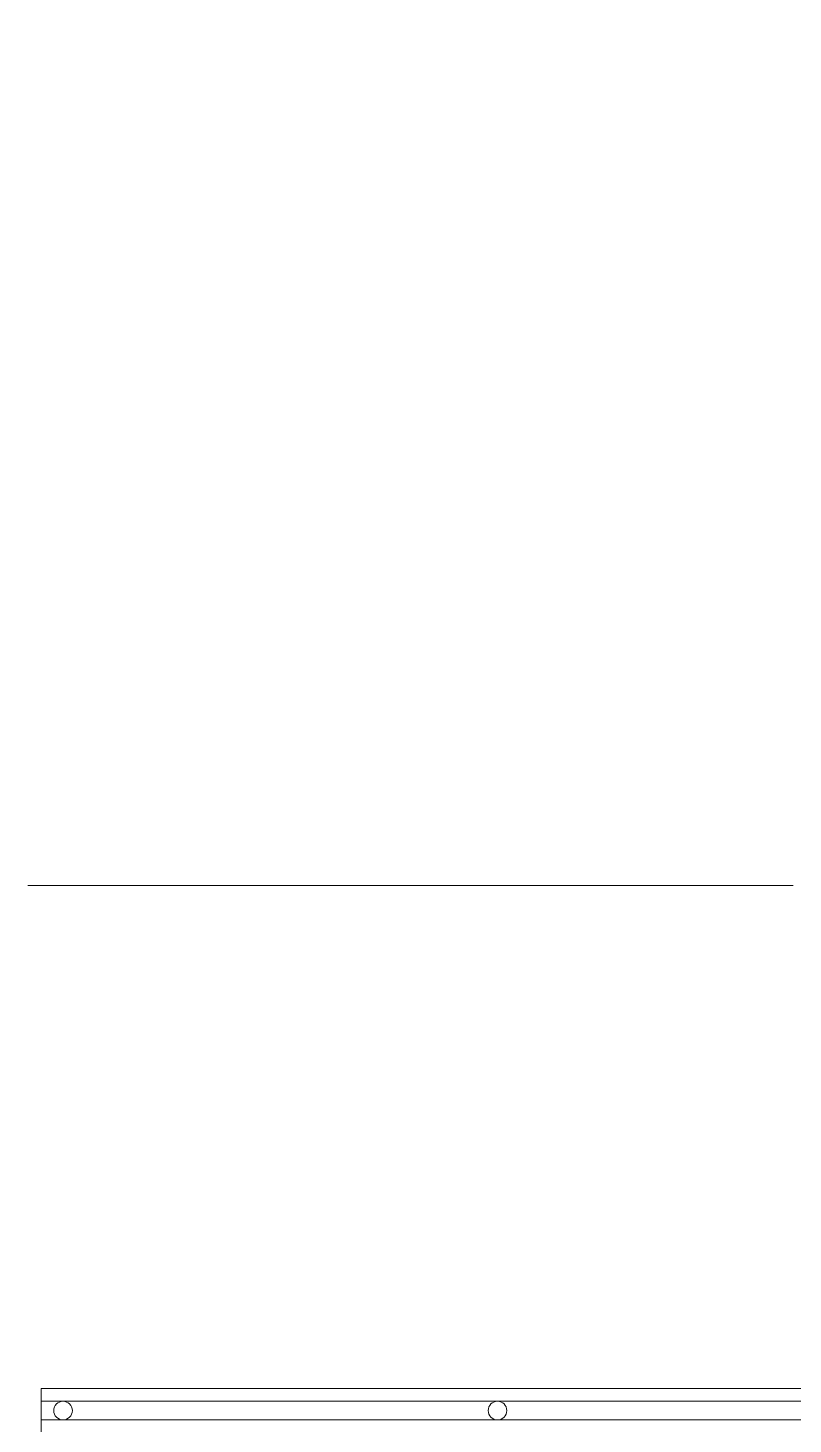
# Model space of a CAD drawing. Header units: metres. Extents: x 5 to 242, y -3 to 162.
# Drawn here: x 12.46 to 16.82, y 109.61 to 117.56 of the extents above; entities that cross this region are included whole.
import ezdxf

# ---------------------------------------------------------------- set-up
doc = ezdxf.new("R2010")
doc.units = ezdxf.units.M
doc.layers.add('1053_ARQ_BASE_MATADOURO_2_dwg', color=7, linetype='Continuous', lineweight=5, true_color=0x767676)
doc.layers.add('1053_ARQ_BASE_MATADOURO_dwg', color=7, linetype='Continuous', lineweight=5, true_color=0x767676)
doc.layers.add('A-COTAS', color=7, linetype='Continuous', lineweight=9)
doc.layers.add('A-PISO', color=7, linetype='Continuous', lineweight=5)

# ---------------------------------------------------------------- blocks, each defined once
blk = doc.blocks.new('1053_ARQ_BASE_MATADOURO_dwg_arq geral tgov-4039641-CURRAL BOVINO')
at = {"layer": 'A-COTAS', "color": 253, "true_color": 0xaaaaaa}
blk.add_line((-12.4829, 29.4947), (-16.8418, 29.4947), dxfattribs=at)
blk = doc.blocks.new('1053_ARQ_BASE_MATADOURO_dwg-3625622-CURRAL BOVINO')
blk.add_blockref('1053_ARQ_BASE_MATADOURO_dwg_arq geral tgov-4039641-CURRAL BOVINO', (130.2098, 83.186))
blk = doc.blocks.new('1053_ARQ_BASE_MATADOURO_2_dwg-3637054-CURRAL BOVINO')
at = {"layer": 'A-PISO', "color": 253, "true_color": 0xaaaaaa, "flags": 128}
for points in [[(113.4431, 74.2782), (118.6431, 74.2782), (118.6431, 76.3782), (113.4431, 76.3782), (113.4431, 76.6282), (118.3931, 76.6282), (118.3931, 84.3782), (126.1431, 84.3782)], [(123.9181, 76.5562), (118.5181, 76.5562), (113.4431, 76.5562)], [(123.9181, 76.4502), (118.5181, 76.4502), (113.4431, 76.4502)]]:
    blk.add_lwpolyline(points, dxfattribs=at)
at = {"layer": 'A-PISO', "color": 253, "true_color": 0xaaaaaa}
for centre in [(113.5681, 76.5032), (116.0431, 76.5032)]:
    blk.add_circle(centre, 0.053, dxfattribs=at)

msp = doc.modelspace()

# ---------------------------------------------------------------- block references
at = {"layer": '1053_ARQ_BASE_MATADOURO_2_dwg', "color": 253, "true_color": 0xaaaaaa}
msp.add_blockref('1053_ARQ_BASE_MATADOURO_2_dwg-3637054-CURRAL BOVINO', (-100.9065, 33.186), dxfattribs=at)
at = {"layer": '1053_ARQ_BASE_MATADOURO_dwg', "color": 253, "true_color": 0xaaaaaa}
msp.add_blockref('1053_ARQ_BASE_MATADOURO_dwg-3625622-CURRAL BOVINO', (-100.9065, 0), dxfattribs=at)

doc.saveas('drawing.dxf')
